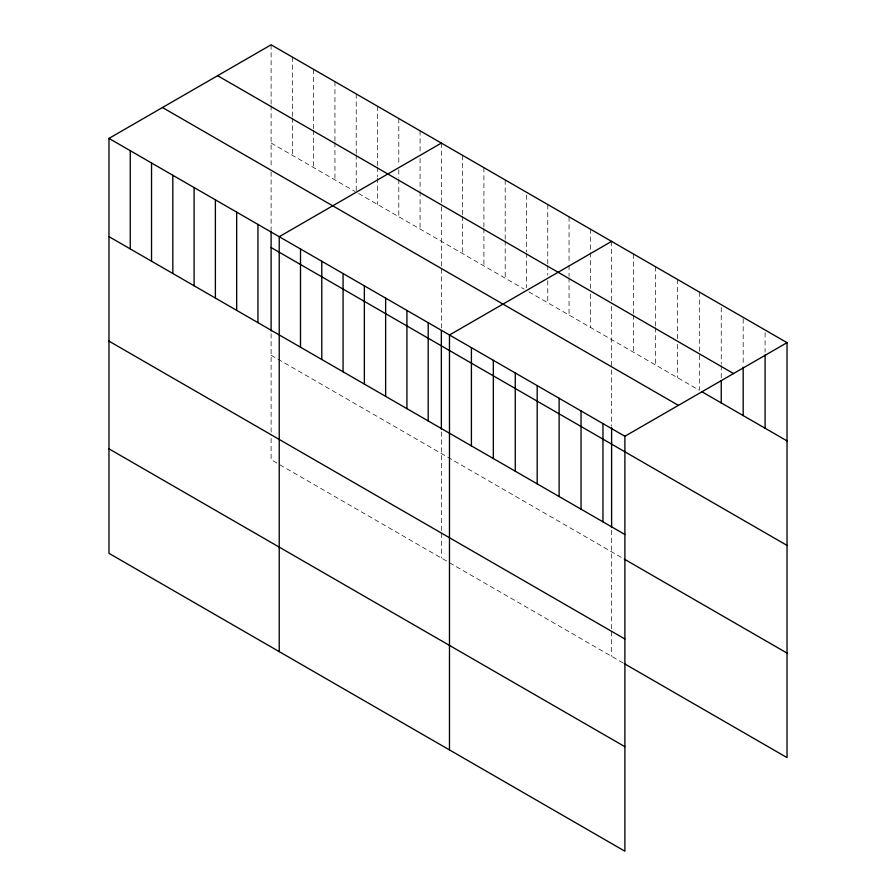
<?xml version="1.0" encoding="UTF-8"?>
<svg xmlns="http://www.w3.org/2000/svg" width="896" height="896" viewBox="0 0 896 896"><rect width="100%" height="100%" fill="white"/><g stroke="black" fill="none" stroke-linecap="round" stroke-linejoin="round"><path stroke-width="0.67" stroke-dasharray="4.48 3.36" d="M441.358 266.078L441.358 203.963M611.61 365.747L611.61 306.41M271.107 143.024L355.051 191.486M358.602 193.536L524.115 289.106M528.853 291.838L699.317 390.253L699.317 352.901M271.107 355.219L623.157 558.477M623.157 662.984L271.107 459.738L271.107 434.974M765.094 332.774L765.094 352.139M743.176 318.73L743.176 365.77M721.246 307.451L721.246 364.179M721.246 365.557L721.246 378.011M699.317 292.029L699.317 351.512M677.387 279.373L677.387 338.856M677.387 344.389L677.387 377.597M655.469 266.706L655.469 326.2M655.469 327.578L655.469 364.93M633.539 254.05L633.539 313.533M633.539 314.922L633.539 352.274M611.61 241.394L611.61 300.877M611.61 369.869L611.61 426.25M611.61 530.275L611.61 628.824M611.61 631.568L611.61 656.32M590.33 229.107L590.33 251.238M590.33 252.627L590.33 288.59M590.33 294.123L590.33 327.331M569.05 216.821L569.05 263.85M569.05 265.238L569.05 276.304M569.05 277.693L569.05 315.045M547.77 204.534L547.77 264.018M547.77 265.406L547.77 275.083M547.77 280.616L547.77 302.758M526.49 195.014L526.49 251.731M526.49 253.12L526.49 287.706M505.198 179.95L505.198 239.445M505.198 240.834L505.198 278.186M483.918 167.664L483.918 227.158M483.918 228.536L483.918 265.899M462.638 155.378L462.638 214.872M462.638 216.25L462.638 253.613M441.358 143.091L441.358 202.586M441.358 268.822L441.358 327.958M441.358 431.973L441.358 530.522M441.358 533.277L441.358 558.029M420.078 130.805L420.078 152.947M420.078 158.48L420.078 190.299M420.078 191.677L420.078 229.029M398.798 118.518L398.798 164.181M398.798 169.714L398.798 178.013M398.798 179.39L398.798 216.742M377.518 106.232L377.518 165.726M377.518 167.104L377.518 176.792M377.518 178.17L377.518 204.456M356.227 93.946L356.227 153.44M356.227 154.818L356.227 190.792M334.947 81.659L334.947 141.154M334.947 142.531L334.947 179.883M313.667 69.373L313.667 128.867M313.667 130.245L313.667 167.597M292.387 57.086L292.387 116.581M292.387 117.958L292.387 155.31M271.107 44.8L271.107 104.294M271.107 105.672L271.107 167.776M271.107 171.909L271.107 229.667M271.107 333.682L271.107 432.23"/><path stroke-width="1.34" d="M108.976 138.41L624.893 436.262L624.893 851.2L108.976 553.336L108.976 138.41L271.107 44.8L787.024 342.664L787.024 757.59L624.31 663.656M441.358 143.091L279.227 236.701L279.227 651.627M611.61 241.394L449.478 334.992L449.478 749.93M624.893 436.262L787.024 342.664M217.605 75.69L733.522 373.554M701.624 391.586L787.024 440.888M162.478 107.52L678.395 405.373M271.107 247.542L787.024 545.406M108.976 236.634L624.893 534.498M624.31 559.138L787.024 653.083M108.976 341.141L624.893 639.005M108.976 448.829L624.893 746.682M765.094 354.906L765.094 428.232M743.176 367.147L743.176 415.576M721.246 380.778L721.246 402.909M611.61 427.627L611.61 527.576M602.963 423.606L602.963 521.83M581.045 410.95L581.045 509.174M559.115 398.294L559.115 496.518M537.186 385.627L537.186 483.862M515.267 372.971L515.267 471.195M493.338 360.315L493.338 458.539M471.408 347.648L471.408 445.883M441.358 330.702L441.358 429.285M428.198 322.706L428.198 420.93M406.918 310.419L406.918 408.643M385.638 298.133L385.638 396.357M364.358 285.846L364.358 384.07M343.078 273.56L343.078 371.784M321.787 261.274L321.787 359.498M300.507 248.987L300.507 347.211M271.107 231.034L271.107 330.994M257.947 224.414L257.947 322.638M236.667 212.128L236.667 310.352M215.387 199.842L215.387 298.066M194.107 187.555L194.107 285.779M172.816 175.269L172.816 273.493M151.536 162.982L151.536 261.206M130.256 150.696L130.256 248.92"/></g></svg>
